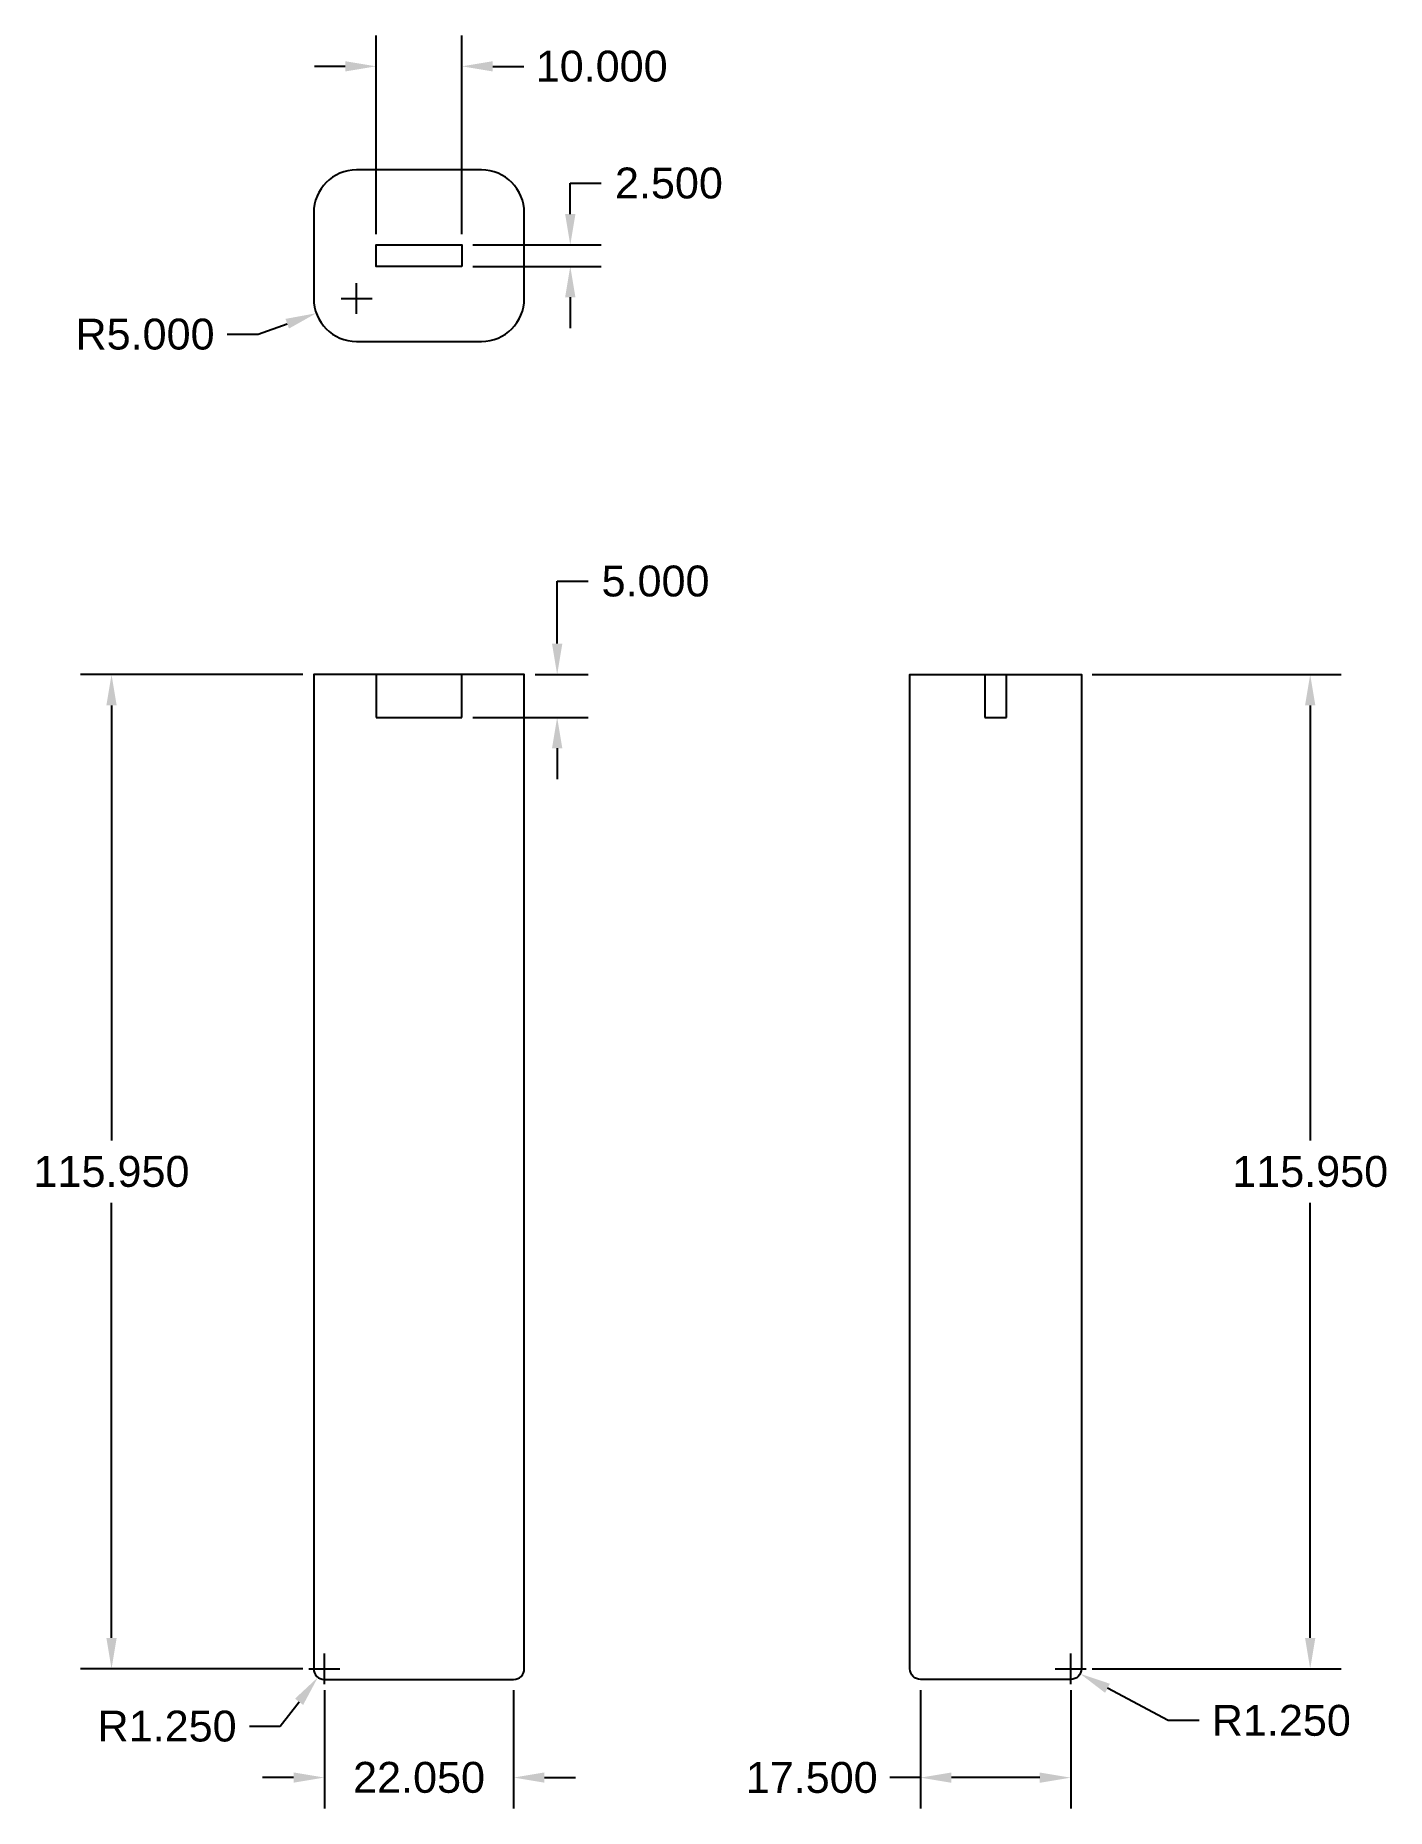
# Model space of a CAD drawing. Header units: millimetres. Extents: x 32 to 189, y 7 to 214.
import ezdxf

# ---------------------------------------------------------------- set-up
doc = ezdxf.new("R2010")
doc.units = ezdxf.units.MM
doc.linetypes.add('ACAD_ISO10W100', pattern=[18, 12, -3, 0, -3])
for name, color, linetype in [('Contur', 4, 'Continuous'), ('Cote', 3, 'Continuous'), ('Linii Ascunse', 2, 'ACAD_ISO10W100')]:
    doc.layers.add(name, color=color, linetype=linetype)
doc.styles.get("Standard").update_dxf_attribs({"font": 'Arial.ttf'})
doc.dimstyles.get("Standard").update_dxf_attribs({"dimscale": 20, "dimtxt": 0.18, "dimasz": 0.18, "dimexe": 0.18, "dimexo": 0.0625, "dimgap": 0.09, "dimtad": 0, "dimtih": 1, "dimtoh": 1, "dimdec": 3, "dimzin": 0, "dimdsep": 46, "dimtxsty": 'Standard', "dimcen": 0.09, "dimadec": 0, "dimazin": 0, "dimtfac": 1, "dimtdec": 3, "dimtofl": 0, "dimtmove": 0, "dimatfit": 3, "dimfxl": 1, "dimtolj": 1, "dimtzin": 0, "dimarcsym": 0})

# ---------------------------------------------------------------- blocks, each defined once
blk = doc.blocks.new('*D2')
at = {"layer": 'Cote', "color": 0, "lineweight": -2, "transparency": 16777216}
for p, q in [((154.95, 138.98), (183.97, 138.98)), ((180.37, 135.38), (180.37, 84.65)), ((180.37, 26.63), (180.37, 77.37)), ((154.95, 23.03), (183.97, 23.03))]:
    blk.add_line(p, q, dxfattribs=at)
at = {"layer": 'Cote', "color": 0, "transparency": 16777216}
for points in [[(179.77, 135.38), (180.97, 135.38), (180.37, 138.98)], [(179.77, 26.63), (180.97, 26.63), (180.37, 23.03)]]:
    blk.add_solid(points, dxfattribs=at)
at = {"layer": 'Defpoints', "color": 0, "transparency": 16777216}
for p in [(153.7, 138.98), (153.7, 23.03), (180.37, 23.03)]:
    blk.add_point(p, dxfattribs=at)
at = {"layer": 'Cote', "color": 0, "transparency": 16777216, "insert": (180.37, 81.01), "char_height": 3.6, "attachment_point": 5}
blk.add_mtext('\\A1;115.950', dxfattribs=at)
blk = doc.blocks.new('*D3')
at = {"layer": 'Cote', "color": 0, "lineweight": -2, "transparency": 16777216}
for p, q in [((152.45, 21.23), (152.45, 24.83)), ((150.65, 23.03), (154.25, 23.03)), ((163.81, 17), (156.74, 20.76)), ((167.41, 17), (163.81, 17))]:
    blk.add_line(p, q, dxfattribs=at)
at = {"layer": 'Cote', "color": 0, "transparency": 16777216}
blk.add_solid([(157.02, 21.29), (156.46, 20.23), (153.56, 22.45)], dxfattribs=at)
at = {"layer": 'Defpoints', "color": 0, "transparency": 16777216}
for p in [(152.45, 23.03), (153.56, 22.45)]:
    blk.add_point(p, dxfattribs=at)
at = {"layer": 'Cote', "color": 0, "transparency": 16777216, "insert": (177, 17), "char_height": 3.6, "attachment_point": 5}
blk.add_mtext('\\A1;R1.250', dxfattribs=at)
blk = doc.blocks.new('*D4')
at = {"layer": 'Cote', "color": 0, "lineweight": -2, "transparency": 16777216}
for p, q in [((134.95, 20.53), (134.95, 6.74)), ((152.45, 20.53), (152.45, 6.74)), ((134.95, 10.34), (131.35, 10.34)), ((148.85, 10.34), (138.55, 10.34))]:
    blk.add_line(p, q, dxfattribs=at)
at = {"layer": 'Cote', "color": 0, "transparency": 16777216}
for points in [[(138.55, 10.94), (138.55, 9.74), (134.95, 10.34)], [(148.85, 10.94), (148.85, 9.74), (152.45, 10.34)]]:
    blk.add_solid(points, dxfattribs=at)
at = {"layer": 'Defpoints', "color": 0, "transparency": 16777216}
for p in [(134.95, 21.78), (152.45, 21.78), (134.95, 10.34)]:
    blk.add_point(p, dxfattribs=at)
at = {"layer": 'Cote', "color": 0, "transparency": 16777216, "insert": (122.26, 10.34), "char_height": 3.6, "attachment_point": 5}
blk.add_mtext('\\A1;17.500', dxfattribs=at)
blk = doc.blocks.new('*D6')
at = {"layer": 'Cote', "color": 0, "lineweight": -2, "transparency": 16777216}
for p, q in [((62.96, 138.98), (37.04, 138.98)), ((40.64, 135.38), (40.64, 84.65)), ((40.64, 26.63), (40.64, 77.37)), ((62.96, 23.03), (37.04, 23.03))]:
    blk.add_line(p, q, dxfattribs=at)
at = {"layer": 'Cote', "color": 0, "transparency": 16777216}
for points in [[(40.04, 135.38), (41.24, 135.38), (40.64, 138.98)], [(40.04, 26.63), (41.24, 26.63), (40.64, 23.03)]]:
    blk.add_solid(points, dxfattribs=at)
at = {"layer": 'Defpoints', "color": 0, "transparency": 16777216}
for p in [(64.21, 138.98), (40.64, 23.03), (64.21, 23.03)]:
    blk.add_point(p, dxfattribs=at)
at = {"layer": 'Cote', "color": 0, "transparency": 16777216, "insert": (40.64, 81.01), "char_height": 3.6, "attachment_point": 5}
blk.add_mtext('\\A1;115.950', dxfattribs=at)
blk = doc.blocks.new('*D7')
at = {"layer": 'Cote', "color": 0, "lineweight": -2, "transparency": 16777216}
for p, q in [((65.46, 21.23), (65.46, 24.83)), ((63.66, 23.03), (67.26, 23.03)), ((60.31, 16.33), (62.51, 19.19)), ((56.71, 16.33), (60.31, 16.33))]:
    blk.add_line(p, q, dxfattribs=at)
at = {"layer": 'Cote', "color": 0, "transparency": 16777216}
blk.add_solid([(62.03, 19.55), (62.98, 18.82), (64.7, 22.04)], dxfattribs=at)
at = {"layer": 'Defpoints', "color": 0, "transparency": 16777216}
for p in [(65.46, 23.03), (64.7, 22.04)]:
    blk.add_point(p, dxfattribs=at)
at = {"layer": 'Cote', "color": 0, "transparency": 16777216, "insert": (47.12, 16.33), "char_height": 3.6, "attachment_point": 5}
blk.add_mtext('\\A1;R1.250', dxfattribs=at)
blk = doc.blocks.new('*D8')
at = {"layer": 'Cote', "color": 0, "lineweight": -2, "transparency": 16777216}
for p, q in [((65.46, 20.53), (65.46, 6.75)), ((87.51, 20.53), (87.51, 6.75)), ((61.86, 10.35), (58.26, 10.35)), ((91.11, 10.35), (94.71, 10.35))]:
    blk.add_line(p, q, dxfattribs=at)
at = {"layer": 'Cote', "color": 0, "transparency": 16777216}
for points in [[(61.86, 10.95), (61.86, 9.75), (65.46, 10.35)], [(91.11, 10.95), (91.11, 9.75), (87.51, 10.35)]]:
    blk.add_solid(points, dxfattribs=at)
at = {"layer": 'Defpoints', "color": 0, "transparency": 16777216}
for p in [(65.46, 21.78), (87.51, 21.78), (87.51, 10.35)]:
    blk.add_point(p, dxfattribs=at)
at = {"layer": 'Cote', "color": 0, "transparency": 16777216, "insert": (76.49, 10.35), "char_height": 3.6, "attachment_point": 5}
blk.add_mtext('\\A1;22.050', dxfattribs=at)
blk = doc.blocks.new('*D9')
at = {"layer": 'Cote', "color": 0, "lineweight": -2, "transparency": 16777216}
for p, q in [((69.21, 181.02), (69.21, 184.62)), ((67.41, 182.82), (71.01, 182.82)), ((54.14, 178.65), (57.74, 178.65)), ((57.74, 178.65), (61.13, 179.88))]:
    blk.add_line(p, q, dxfattribs=at)
at = {"layer": 'Cote', "color": 0, "transparency": 16777216}
blk.add_solid([(60.92, 180.45), (61.33, 179.32), (64.51, 181.11)], dxfattribs=at)
at = {"layer": 'Defpoints', "color": 0, "transparency": 16777216}
for p in [(69.21, 182.82), (64.51, 181.11)]:
    blk.add_point(p, dxfattribs=at)
at = {"layer": 'Cote', "color": 0, "transparency": 16777216, "insert": (44.55, 178.65), "char_height": 3.6, "attachment_point": 5}
blk.add_mtext('\\A1;R5.000', dxfattribs=at)
blk = doc.blocks.new('*D10')
at = {"layer": 'Cote', "color": 0, "lineweight": -2, "transparency": 16777216}
for p, q in [((71.49, 190.32), (71.49, 213.5)), ((81.49, 190.32), (81.49, 213.5)), ((67.89, 209.9), (64.29, 209.9)), ((85.09, 209.9), (88.69, 209.9))]:
    blk.add_line(p, q, dxfattribs=at)
at = {"layer": 'Cote', "color": 0, "transparency": 16777216}
for points in [[(67.89, 210.5), (67.89, 209.3), (71.49, 209.9)], [(85.09, 210.5), (85.09, 209.3), (81.49, 209.9)]]:
    blk.add_solid(points, dxfattribs=at)
at = {"layer": 'Defpoints', "color": 0, "transparency": 16777216}
for p in [(81.49, 209.9), (71.49, 189.07), (81.49, 189.07)]:
    blk.add_point(p, dxfattribs=at)
at = {"layer": 'Cote', "color": 0, "transparency": 16777216, "insert": (97.78, 209.9), "char_height": 3.6, "attachment_point": 5}
blk.add_mtext('\\A1;10.000', dxfattribs=at)
blk = doc.blocks.new('*D11')
at = {"layer": 'Cote', "color": 0, "lineweight": -2, "transparency": 16777216}
for p, q in [((94.12, 192.67), (94.12, 196.27)), ((94.12, 196.27), (97.72, 196.27)), ((82.74, 189.07), (97.72, 189.07)), ((82.74, 186.57), (97.72, 186.57)), ((94.12, 182.97), (94.12, 179.37))]:
    blk.add_line(p, q, dxfattribs=at)
at = {"layer": 'Cote', "color": 0, "transparency": 16777216}
for points in [[(93.52, 192.67), (94.72, 192.67), (94.12, 189.07)], [(93.52, 182.97), (94.72, 182.97), (94.12, 186.57)]]:
    blk.add_solid(points, dxfattribs=at)
at = {"layer": 'Defpoints', "color": 0, "transparency": 16777216}
for p in [(81.49, 189.07), (81.49, 186.57), (94.12, 186.57)]:
    blk.add_point(p, dxfattribs=at)
at = {"layer": 'Cote', "color": 0, "transparency": 16777216, "insert": (105.62, 196.27), "char_height": 3.6, "attachment_point": 5}
blk.add_mtext('\\A1;2.500', dxfattribs=at)
blk = doc.blocks.new('*D12')
at = {"layer": 'Cote', "color": 0, "lineweight": -2, "transparency": 16777216}
for p, q in [((92.59, 142.58), (92.59, 149.86)), ((92.59, 149.86), (96.19, 149.86)), ((90.01, 138.98), (96.19, 138.98)), ((82.74, 133.98), (96.19, 133.98)), ((92.59, 130.38), (92.59, 126.78))]:
    blk.add_line(p, q, dxfattribs=at)
at = {"layer": 'Cote', "color": 0, "transparency": 16777216}
for points in [[(91.99, 142.58), (93.19, 142.58), (92.59, 138.98)], [(91.99, 130.38), (93.19, 130.38), (92.59, 133.98)]]:
    blk.add_solid(points, dxfattribs=at)
at = {"layer": 'Defpoints', "color": 0, "transparency": 16777216}
for p in [(88.76, 138.98), (81.49, 133.98), (92.59, 133.98)]:
    blk.add_point(p, dxfattribs=at)
at = {"layer": 'Cote', "color": 0, "transparency": 16777216, "insert": (104.06, 149.86), "char_height": 3.6, "attachment_point": 5}
blk.add_mtext('\\A1;5.000', dxfattribs=at)

msp = doc.modelspace()

# ---------------------------------------------------------------- linework, layer by layer
at = {"layer": 'Contur'}
for points in [[(69.2104, 177.8206), (83.7604, 177.8206, 0.41421356), (88.7604, 182.8206), (88.7604, 192.8206, 0.41421356), (83.7604, 197.8206), (69.2104, 197.8206, 0.41421356), (64.2104, 192.8206), (64.2104, 182.8206, 0.41421356)], [(65.4604, 21.7848), (87.5104, 21.7848, 0.41421356), (88.7604, 23.0348), (88.7604, 138.9848), (64.2104, 138.9848), (64.2104, 23.0348, 0.41421356)]]:
    msp.add_lwpolyline(points, format="xyb", close=True, dxfattribs=at)
msp.add_lwpolyline([(81.4854, 186.5706), (71.4854, 186.5706), (71.4854, 189.0706), (81.4854, 189.0706)], close=True, dxfattribs=at)
msp.add_lwpolyline([(134.9541, 21.7848, -0.41421356), (133.7041, 23.0348), (133.7041, 138.9848), (153.7041, 138.9848), (153.7041, 23.0348, -0.41421356), (152.4541, 21.7848), (134.9541, 21.7848)], format="xyb", dxfattribs=at)
at = {"layer": 'Linii Ascunse'}
for points in [[(71.4854, 138.9848), (71.4854, 136.4848), (71.4854, 133.9848), (81.4854, 133.9848), (81.4854, 136.4848), (81.4854, 138.9848)], [(142.4541, 138.9848), (142.4541, 133.9848), (144.9541, 133.9848), (144.9541, 138.9848)]]:
    msp.add_lwpolyline(points, dxfattribs=at)

# ---------------------------------------------------------------- dimensions: what is measured, and where the dimension line sits
at = {"layer": 'Cote'}
for base, p1, p2, picture, middle in [((81.4854, 209.9001), (71.4854, 189.0706), (81.4854, 189.0706), '*D10', (97.7824, 209.9001)), ((87.5104, 10.3548), (65.4604, 21.7848), (87.5104, 21.7848), '*D8', (76.4854, 10.3548)), ((134.9541, 10.338), (152.4541, 21.7848), (134.9541, 21.7848), '*D4', (122.2571, 10.338))]:
    dim = msp.add_linear_dim(base=base, p1=p1, p2=p2, dimstyle='Standard', dxfattribs=at)
    dim.commit()
    dim.dimension.update_dxf_attribs({"geometry": picture, "text_midpoint": middle})
for base, p1, p2, picture, middle in [((94.1171, 186.5706), (81.4854, 189.0706), (81.4854, 186.5706), '*D11', (105.6158, 196.2706)), ((92.5917, 133.9848), (88.7604, 138.9848), (81.4854, 133.9848), '*D12', (104.0597, 149.857))]:
    dim = msp.add_linear_dim(base=base, p1=p1, p2=p2, angle=90, dimstyle='Standard', dxfattribs=at)
    dim.commit()
    dim.dimension.update_dxf_attribs({"geometry": picture, "text_midpoint": middle, "dimtype": 160})
for center, mpoint, picture, middle in [((69.2104, 182.8206), (64.5114, 181.112), '*D9', (44.5542, 178.6516)), ((65.4604, 23.0348), (64.6991, 22.0434), '*D7', (47.1232, 16.3329))]:
    dim = msp.add_radius_dim(center=center, mpoint=mpoint, dimstyle='Standard', dxfattribs=at)
    dim.commit()
    dim.dimension.update_dxf_attribs({"geometry": picture, "text_midpoint": middle})
dim = msp.add_linear_dim(base=(40.6376, 23.0348), p1=(64.2104, 138.9848), p2=(64.2104, 23.0348), angle=90, dimstyle='Standard', dxfattribs=at)
dim.commit()
dim.dimension.update_dxf_attribs({"geometry": '*D6', "text_midpoint": (40.6376, 81.0098)})
dim = msp.add_aligned_dim(p1=(153.7041, 138.9848), p2=(153.7041, 23.0348), distance=26.6701, dimstyle='Standard', dxfattribs=at)
dim.commit()
dim.dimension.update_dxf_attribs({"geometry": '*D2', "text_midpoint": (180.3741, 81.0098)})
dim = msp.add_radius_dim(center=(152.4541, 23.0348), mpoint=(153.5578, 22.4481), dimstyle='Standard', dxfattribs=at)
dim.commit()
dim.dimension.update_dxf_attribs({"geometry": '*D3', "text_midpoint": (177.0032, 16.9977), "dimtype": 164})

doc.saveas('drawing.dxf')
